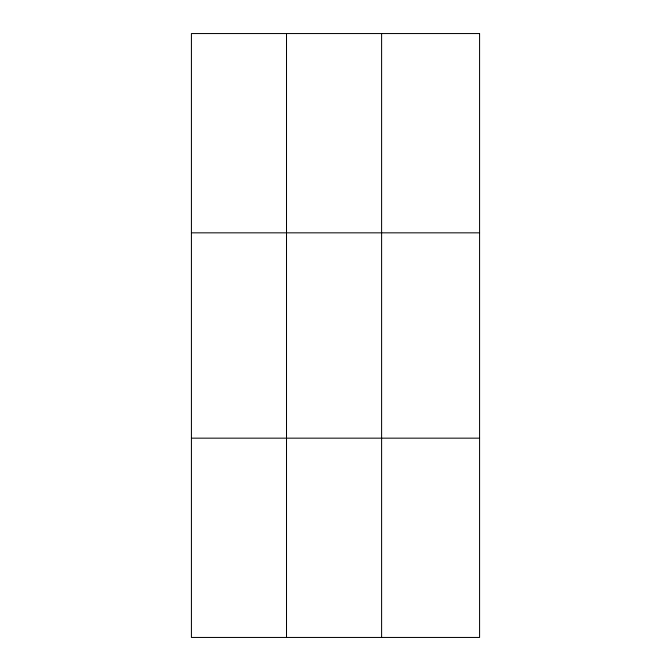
<?xml version="1.0" encoding="UTF-8"?>
<svg xmlns="http://www.w3.org/2000/svg" width="671" height="671" viewBox="0 0 671 671"><rect width="100%" height="100%" fill="white"/><g stroke="black" fill="none" stroke-linecap="round" stroke-linejoin="round"><path stroke-width="1.01" d="M286.509 33.55L286.509 637.45M381.606 33.55L381.606 637.45M191.42 232.837L479.58 232.837M191.42 438.163L479.58 438.163M479.58 33.55L479.58 637.45L191.42 637.45L191.42 33.55L479.58 33.55"/></g></svg>
